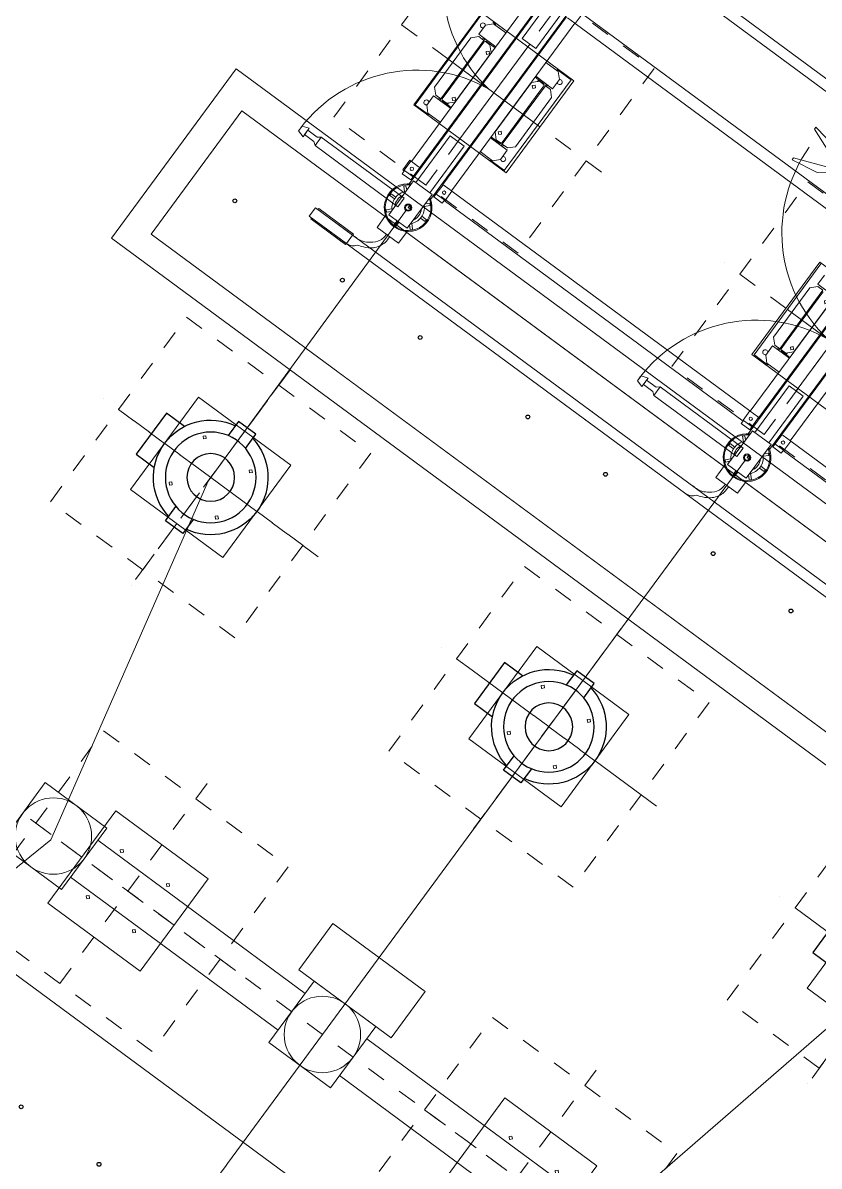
# Model space of a CAD drawing. Header units: metres. Extents: x 432095 to 435012, y 2470938 to 2473256.
# Drawn here: x 433765.68 to 433769.85, y 2471319.31 to 2471325.29 of the extents above; entities that cross this region are included whole.
import ezdxf

# ---------------------------------------------------------------- set-up
doc = ezdxf.new("R2010")
doc.units = ezdxf.units.M
doc.header["$MEASUREMENT"] = 0
doc.set_wipeout_variables(frame=1)
doc.linetypes.add('MB D$0$DASHDOT', pattern=[1, 0.5, -0.25, 0, -0.25])
doc.linetypes.add('MB D$0$HIDDEN', pattern=[0.375, 0.25, -0.125])
doc.layers.add('cong trinh tram 110kv', color=7, linetype='Continuous', lineweight=5)
doc.layers.add('MB D$0$TAM TB MOI', color=9, linetype='MB D$0$HIDDEN', lineweight=20)
for name, color, linetype in [('MB D$0$1.TB MOI', 3, 'Continuous'), ('MB D$0$4-Net thay', 4, 'Continuous'), ('MB D$0$HATCH', 8, 'Continuous'), ('MB D$0$muong cap', 4, 'Continuous')]:
    doc.layers.add(name, color=color, linetype=linetype)

# ---------------------------------------------------------------- blocks, each defined once
blk = doc.blocks.new('*U37')
at = {"color": 8}
blk.add_wipeout([(950, -140), (950, 680), (-250, 680), (-250, -140)], dxfattribs=at).dxf.layer = 'MB D$0$4-Net thay'
at = {"layer": 'MB D$0$4-Net thay', "color": 8}
for centre in [(0, 260), (700, 260)]:
    blk.add_circle(centre, 10, dxfattribs=at)
blk = doc.blocks.new('*U38')
at = {"layer": 'MB D$0$muong cap', "color": 0, "linetype": 'ByBlock', "lineweight": -2, "transparency": 16777216}
blk.add_blockref('*U37', (3618, 0), dxfattribs=at)
blk.add_blockref('*U37', (2412, 0), dxfattribs=at)
blk = doc.blocks.new('*U34')
at = {"color": 8}
blk.add_wipeout([(950, -120), (950, 680), (-250, 680), (-250, -120)], dxfattribs=at).dxf.layer = 'MB D$0$4-Net thay'
at = {"layer": 'MB D$0$4-Net thay', "color": 8}
for centre in [(0, 280), (700, 280)]:
    blk.add_circle(centre, 10, dxfattribs=at)
blk = doc.blocks.new('*U35')
at = {"layer": 'MB D$0$HATCH', "color": 0, "linetype": 'ByBlock', "lineweight": -2, "transparency": 16777216}
blk.add_blockref('*U34', (3618, 0), dxfattribs=at)
for p in [(2412, 0), (4824, 0)]:
    blk.add_blockref('*U34', p, dxfattribs=at)
blk.add_blockref('*U34', (1206, 0), dxfattribs=at)
blk = doc.blocks.new('MB D$0$Mong TB')
at = {"layer": 'cong trinh tram 110kv', "linetype": 'MB D$0$HIDDEN', "ltscale": 1.5}
for p, q in [((0, -700.1), (0, 699.9)), ((700, -0.1), (-700, -0.1))]:
    blk.add_line(p, q, dxfattribs=at)
at = {"layer": 'cong trinh tram 110kv', "linetype": 'MB D$0$HIDDEN'}
blk.add_lwpolyline([(-600, -600.1), (600, -600.1), (600, 599.9), (-600, 599.9)], close=True, dxfattribs=at)
at = {"layer": 'cong trinh tram 110kv'}
for points in [[(-300, -300.1), (300, -300.1), (300, 299.9), (-300, 299.9)], [(-150, 160.5), (-139.4, 149.9), (-150, 139.3), (-160.6, 149.9)], [(150, 160.5), (139.4, 149.9), (150, 139.3), (160.6, 149.9)], [(-150, -160.7), (-139.4, -150.1), (-150, -139.5), (-160.6, -150.1)], [(150, -160.7), (139.4, -150.1), (150, -139.5), (160.6, -150.1)]]:
    blk.add_lwpolyline(points, close=True, dxfattribs=at)
blk = doc.blocks.new('MB D$0$TI')
at = {"layer": 'MB D$0$1.TB MOI', "color": 0, "linetype": 'ByBlock'}
for points in [[(56.6, 230.7), (56.6, 323), (-56.6, 323), (-56.6, 230.7)], [(-269, -132.9), (-386.1, -132.9), (-386.1, 133.1), (-268.9, 133.1)], [(56.6, -230.4), (56.6, -322.6), (-56.6, -322.6), (-56.6, -230.4)]]:
    blk.add_lwpolyline(points, dxfattribs=at)
for centre, radius in [((0, 0.2), 237.4), ((0, 0), 125)]:
    blk.add_circle(centre, radius, dxfattribs=at)
for start, end in [(100.88073, 259.11927), (280.88073, 79.11927)]:
    blk.add_arc((0, 0), 300, start, end, dxfattribs=at)
at = {"layer": 'MB D$0$TAM TB MOI', "linetype": 'MB D$0$DASHDOT', "ltscale": 0.5}
for p, q in [((0, 664.1), (0, -664.1)), ((601.2, 0), (-601.2, 0))]:
    blk.add_line(p, q, dxfattribs=at)
blk = doc.blocks.new('MB D$0$MC13')
at = {"layer": 'cong trinh tram 110kv', "linetype": 'MB D$0$DASHDOT', "ltscale": 0.5}
blk.add_line((0, -2200.7), (0, 2200.7), dxfattribs=at)
at = {"layer": 'cong trinh tram 110kv', "linetype": 'ByBlock'}
for p, q in [((-120, 200), (-120, 1550)), ((120, 200), (120, 1550)), ((-120, -1550), (-120, -200)), ((120, -1550), (120, -200))]:
    blk.add_line(p, q, dxfattribs=at)
for points in [[(-200, 1550), (-200, 1950), (200, 1950), (200, 1550)], [(-500, -300), (-500, 300), (-200, 300), (-200, -300)], [(-200, -200), (-200, 200), (200, 200), (200, -200)], [(-200, -1950), (-200, -1550), (200, -1550), (200, -1950)]]:
    blk.add_lwpolyline(points, close=True, dxfattribs=at)
for centre in [(0, 1750), (0, 0), (0, -1750)]:
    blk.add_circle(centre, 200, dxfattribs=at)
blk = doc.blocks.new('MB D$0$DCL2L')
at = {"layer": 'cong trinh tram 110kv', "linetype": 'ByBlock'}
for p, q in [((-70, 930), (-70, 853.6)), ((-70, 930), (70, 930)), ((70, 930), (70, 853.6)), ((2135, 930), (2135, 853.6)), ((2135, 930), (2275, 930)), ((2275, 930), (2275, 853.6)), ((-60, 840), (60, 840)), ((-60, 620), (-60, 840)), ((6, 865), (-6, 865)), ((-6, 865), (-6, 840)), ((6, 840), (6, 865)), ((60, 840), (60, 620)), ((2145, 840), (2265, 840)), ((2145, 620), (2145, 840)), ((2211, 865), (2199, 865)), ((2199, 865), (2199, 840)), ((2211, 840), (2211, 865)), ((2265, 840), (2265, 620)), ((-77.1, 835.6), (-85.6, 827.1)), ((-85.6, 827.1), (-64.2, 805.7)), ((-60, 818.5), (-77.1, 835.6)), ((77.1, 835.6), (60, 818.5)), ((64.2, 805.7), (85.6, 827.1)), ((85.6, 827.1), (77.1, 835.6)), ((2127.9, 835.6), (2119.4, 827.1)), ((2119.4, 827.1), (2140.8, 805.7)), ((2145, 818.5), (2127.9, 835.6)), ((2282.1, 835.6), (2265, 818.5)), ((2269.2, 805.7), (2290.6, 827.1)), ((2290.6, 827.1), (2282.1, 835.6)), ((-84.8, 756), (-115, 756)), ((-115, 756), (-115, 744)), ((-115, 744), (-84.8, 744)), ((-9, 750), (0, 750)), ((-9, 741), (-9, 750)), ((0, 741), (-9, 741)), ((0, 750), (0, 741)), ((115, 756), (84.8, 756)), ((84.8, 744), (115, 744)), ((115, 744), (115, 756)), ((585.6, 777.7), (602.4, 763.8)), ((585.6, 722.3), (602.4, 736.2)), ((2120.2, 756), (2090, 756)), ((2090, 756), (2090, 744)), ((2090, 744), (2120.2, 744)), ((2196, 750), (2205, 750)), ((2196, 741), (2196, 750)), ((2205, 741), (2196, 741)), ((2205, 750), (2205, 741)), ((2320, 756), (2289.8, 756)), ((2289.8, 744), (2320, 744)), ((2320, 744), (2320, 756)), ((2790.6, 777.7), (2807.4, 763.8)), ((2790.6, 722.3), (2807.4, 736.2)), ((-64.2, 694.3), (-85.6, 672.9)), ((-85.6, 672.9), (-77.1, 664.4)), ((-77.1, 664.4), (-60, 681.5)), ((60, 681.5), (77.1, 664.4)), ((85.6, 672.9), (64.2, 694.3)), ((77.1, 664.4), (85.6, 672.9)), ((2140.8, 694.3), (2119.4, 672.9)), ((2119.4, 672.9), (2127.9, 664.4)), ((2127.9, 664.4), (2145, 681.5)), ((2265, 681.5), (2282.1, 664.4)), ((2290.6, 672.9), (2269.2, 694.3)), ((2282.1, 664.4), (2290.6, 672.9)), ((-2065, 608), (-130, 608)), ((-133, 605), (-131, 605)), ((-133, 545), (-133, 605)), ((-83, 605), (-131, 605)), ((-130, 625), (-130, 605)), ((-130, 625), (-75, 625)), ((-76, 605), (-83, 605)), ((-76, 605), (-74, 605)), ((-76, 545), (-76, 605)), ((-75, 625), (-75, 605)), ((-75, 608), (-70, 608)), ((-70, 605), (-74, 605)), ((-70, 646.4), (-70, -646.4)), ((60, 620), (-60, 620)), ((-45, 620), (-45, 317)), ((45, 620), (45, 317)), ((70, 646.4), (70, -646.4)), ((70, 608), (75, 608)), ((70, 605), (74, 605)), ((76, 605), (74, 605)), ((130, 625), (75, 625)), ((75, 605), (75, 625)), ((76, 605), (76, 545)), ((76, 605), (83, 605)), ((83, 605), (131, 605)), ((130, 605), (130, 625)), ((130, 608), (2075, 608)), ((133, 605), (131, 605)), ((133, 605), (133, 545)), ((2072, 605), (2074, 605)), ((2072, 545), (2072, 605)), ((2122, 605), (2074, 605)), ((2075, 625), (2075, 605)), ((2075, 625), (2130, 625)), ((2129, 605), (2122, 605)), ((2129, 605), (2131, 605)), ((2129, 545), (2129, 605)), ((2130, 625), (2130, 605)), ((2130, 608), (2135, 608)), ((2135, 605), (2131, 605)), ((2135, 646.4), (2135, -646.4)), ((2265, 620), (2145, 620)), ((2160, 620), (2160, 317)), ((2250, 620), (2250, 317)), ((2275, 646.4), (2275, -646.4)), ((2275, 608), (2280, 608)), ((2275, 605), (2279, 605)), ((2281, 605), (2279, 605)), ((2335, 625), (2280, 625)), ((2280, 605), (2280, 625)), ((2281, 605), (2281, 545)), ((2281, 605), (2288, 605)), ((2288, 605), (2336, 605)), ((2335, 605), (2335, 625)), ((2335, 608), (2345, 608)), ((2338, 605), (2336, 605)), ((2338, 605), (2338, 545)), ((2345, 545), (2345, 608)), ((-2062, 545), (-133, 545)), ((-133, 545), (-131, 545)), ((-83, 545), (-131, 545)), ((-130, 545), (-130, -545)), ((-76, 545), (-83, 545)), ((-76, 545), (-74, 545)), ((-75, 545), (-75, -545)), ((-70, 545), (-74, 545)), ((70, 545), (74, 545)), ((76, 545), (74, 545)), ((75, -545), (75, 545)), ((76, 545), (83, 545)), ((83, 545), (131, 545)), ((130, -545), (130, 545)), ((133, 545), (131, 545)), ((133, 545), (2072, 545)), ((2072, 545), (2074, 545)), ((2122, 545), (2074, 545)), ((2075, 545), (2075, -545)), ((2129, 545), (2122, 545)), ((2129, 545), (2131, 545)), ((2130, 545), (2130, -545)), ((2135, 545), (2131, 545)), ((2275, 545), (2279, 545)), ((2281, 545), (2279, 545)), ((2280, -545), (2280, 545)), ((2281, 545), (2288, 545)), ((2288, 545), (2336, 545)), ((2335, -545), (2335, 545)), ((2338, 545), (2336, 545)), ((2338, 545), (2345, 545)), ((45, 317), (-45, 317)), ((0, -317), (0, 317)), ((2250, 317), (2160, 317)), ((2200, -317), (2200, 317)), ((-70, 290), (-75, 290)), ((75, 290), (70, 290)), ((210, 290), (130, 290)), ((200, 295), (208.8, 295)), ((200, 290), (200, 295)), ((208, 291), (208, 290)), ((208.8, 295), (219, 295)), ((240, 260), (210, 290)), ((219, 295), (285, 295)), ((240, 260), (240, 200)), ((290, 295), (285, 295)), ((290, 295), (290, -295)), ((1915, 295), (1920, 295)), ((1915, -295), (1915, 295)), ((1986, 295), (1920, 295)), ((1995, 290), (1965, 260)), ((1965, 260), (1965, 200)), ((1996.2, 295), (1986, 295)), ((2075, 290), (1995, 290)), ((1996.2, 295), (2005, 295)), ((1997, 290), (1997, 291)), ((2005, 295), (2005, 290)), ((2135, 290), (2130, 290)), ((2280, 290), (2275, 290)), ((2415, 290), (2335, 290)), ((2405, 295), (2413.8, 295)), ((2405, 290), (2405, 295)), ((2413, 291), (2413, 290)), ((2413.8, 295), (2424, 295)), ((2445, 260), (2415, 290)), ((2424, 295), (2490, 295)), ((2445, 260), (2445, 200)), ((2495, 295), (2490, 295)), ((2495, 295), (2495, -295)), ((75, 200), (70, 200)), ((75, 194), (70, 194)), ((240, 200), (130, 200)), ((141.5, 194), (130, 194)), ((161, 190), (131, 160)), ((137, 198.5), (137, 200)), ((185, 194), (141.5, 194)), ((154.3, 194), (154.3, 183.3)), ((192.5, 190), (161, 190)), ((182.6, 193), (182.6, 194)), ((194, 141.5), (194, 185)), ((200, 200), (200, 190)), ((200, 190), (200, -190)), ((200, 190), (233, 190)), ((208, 200), (208, 190)), ((263, 160), (233, 190)), ((1972, 190), (1942, 160)), ((2075, 200), (1965, 200)), ((2005, 190), (1972, 190)), ((1997, 190), (1997, 200)), ((2005, 190), (2005, 200)), ((2005, -190), (2005, 190)), ((2011, 185), (2011, 141.5)), ((2012.5, 190), (2044, 190)), ((2015.3, 192.7), (2015.3, 190)), ((2063.5, 194), (2020, 194)), ((2074, 160), (2044, 190)), ((2075, 194), (2063.5, 194)), ((2068, 200), (2068, 198.5)), ((2135, 200), (2130, 200)), ((2135, 194), (2130, 194)), ((2280, 200), (2275, 200)), ((2280, 194), (2275, 194)), ((2445, 200), (2335, 200)), ((2346.5, 194), (2335, 194)), ((2366, 190), (2336, 160)), ((2342, 198.5), (2342, 200)), ((2390, 194), (2346.5, 194)), ((2359.3, 194), (2359.3, 183.3)), ((2397.5, 190), (2366, 190)), ((2387.6, 193), (2387.6, 194)), ((2399, 141.5), (2399, 185)), ((2405, 200), (2405, 190)), ((2405, 190), (2405, -190)), ((2405, 190), (2438, 190)), ((2413, 200), (2413, 190)), ((2468, 160), (2438, 190)), ((75, 154), (70, 154)), ((131, 154), (130, 154)), ((131, -160), (131, 160)), ((194, -141.5), (194, 141.5)), ((200, 137), (198.5, 137)), ((263, 160), (263, -160)), ((1942, -160), (1942, 160)), ((2006.5, 137), (2005, 137)), ((2011, 141.5), (2011, -141.5)), ((2074, 160), (2074, -160)), ((2075, 154), (2074, 154)), ((2135, 154), (2130, 154)), ((2280, 154), (2275, 154)), ((2336, 154), (2335, 154)), ((2336, -160), (2336, 160)), ((2399, -141.5), (2399, 141.5)), ((2405, 137), (2403.5, 137)), ((2468, 160), (2468, -160)), ((290, 0), (-290, 0)), ((2490, 0), (1910, 0)), ((194, -185), (194, -141.5)), ((198.5, -137), (200, -137)), ((233, -190), (263, -160)), ((1942, -160), (1972, -190)), ((2005, -137), (2006.5, -137)), ((2011, -141.5), (2011, -185)), ((2044, -190), (2074, -160)), ((2074, -154), (2075, -154)), ((2130, -154), (2135, -154)), ((2275, -154), (2280, -154)), ((2335, -154), (2336, -154)), ((2336, -160), (2366, -190)), ((2399, -185), (2399, -141.5)), ((2403.5, -137), (2405, -137)), ((2438, -190), (2468, -160)), ((130, -200), (240, -200)), ((200, -190), (233, -190)), ((240, -260), (240, -200)), ((1965, -260), (1965, -200)), ((1965, -200), (2075, -200)), ((2005, -190), (1972, -190)), ((1997, -200), (1997, -190)), ((2005, -200), (2005, -190)), ((2012.5, -190), (2044, -190)), ((2020, -194), (2063.5, -194)), ((2022.4, -193), (2022.4, -194)), ((2050.7, -194), (2050.7, -183.3)), ((2063.5, -194), (2075, -194)), ((2068, -198.5), (2068, -200)), ((2130, -194), (2135, -194)), ((2130, -200), (2135, -200)), ((2275, -194), (2280, -194)), ((2275, -200), (2280, -200)), ((2335, -194), (2346.5, -194)), ((2335, -200), (2445, -200)), ((2342, -200), (2342, -198.5)), ((2346.5, -194), (2390, -194)), ((2397.5, -190), (2366, -190)), ((2394.7, -192.7), (2394.7, -190)), ((2405, -190), (2405, -200)), ((2405, -190), (2438, -190)), ((2413, -190), (2413, -200)), ((2445, -260), (2445, -200)), ((1915, -295), (1920, -295)), ((1986, -295), (1920, -295)), ((1965, -260), (1995, -290)), ((1996.2, -295), (1986, -295)), ((1995, -290), (2075, -290)), ((2005, -295), (1996.2, -295)), ((1997, -291), (1997, -290)), ((2005, -290), (2005, -295)), ((2130, -290), (2135, -290)), ((2275, -290), (2280, -290)), ((2335, -290), (2415, -290)), ((2405, -295), (2405, -290)), ((2413.8, -295), (2405, -295)), ((2413, -290), (2413, -291)), ((2413.8, -295), (2424, -295)), ((2415, -290), (2445, -260)), ((2160, -317), (2250, -317)), ((2160, -620), (2160, -317)), ((2250, -620), (2250, -317)), ((2072, -545), (133, -545)), ((2072, -545), (2074, -545)), ((2072, -605), (2072, -545)), ((2122, -545), (2074, -545)), ((2075, -608), (130, -608)), ((567.2, -722.3), (735.1, -656.6)), ((567.2, -777.7), (735.1, -843.4))]:
    blk.add_line(p, q, dxfattribs=at)
for points in [[(2595.4, 1093.2), (2595.4, 1038.2), (-2045.9, 1038.2), (-2045.9, 1093.2)], [(2595.4, 1093.2), (2595.4, 1038.2), (2354.1, 1038.2), (2354.1, 1093.2)], [(585.6, 777.7), (585.6, 722.3), (46.1, 722.3), (46.1, 777.7)], [(700.4, 766.9), (700.4, 735.4), (663.5, 722.3), (663.5, 777.7)], [(2790.6, 777.7), (2790.6, 722.3), (2251.1, 722.3), (2251.1, 777.7)], [(2905.4, 766.9), (2905.4, 735.4), (2868.5, 722.3), (2868.5, 777.7)], [(2595.4, -1093.2), (2595.4, -1038.2), (-2045.9, -1038.2), (-2045.9, -1093.2)]]:
    blk.add_lwpolyline(points, close=True, dxfattribs=at)
for points in [[(2354.1, 1093.2), (2354.1, 1099.8), (2579.7, 1099.8), (2579.7, 1093.2)], [(2354.1, 1093.2), (2354.1, 1099.8), (2579.7, 1099.8), (2579.7, 1093.2)], [(2579.7, 1038.2), (2579.7, 1031.5), (2354.1, 1031.5), (2354.1, 1038.2)], [(2579.7, 1038.2), (2579.7, 1031.5), (2354.1, 1031.5), (2354.1, 1038.2)], [(602.4, 763.8), (663.5, 763.8), (663.5, 736.2), (602.4, 736.2)], [(2807.4, 763.8), (2868.5, 763.8), (2868.5, 736.2), (2807.4, 736.2)], [(735.1, -656.6), (735.1, -644.5), (589.2, -669.4), (536, -710.4), (530.3, -722.3)], [(735.1, -843.4), (735.1, -855.5), (589.2, -830.6), (536, -789.6), (530.3, -777.7)]]:
    blk.add_lwpolyline(points, dxfattribs=at)
for centre, radius in [((0, 750), 19), ((0, 750), 14), ((2205, 750), 19), ((2205, 750), 14), ((-105, 575), 9), ((105, 575), 9), ((2100, 575), 9), ((2310, 575), 9)]:
    blk.add_circle(centre, radius, dxfattribs=at)
for centre, radius, start, end in [((0, 750), 125, 298.6854, 241.3146), ((0, 750), 120, 300, 240), ((2205, 750), 125, 298.6854, 241.3146), ((2205, 750), 120, 300, 240), ((0, 750), 85, 134.90087, 225.09913), ((0, 750), 70.1, 148.85988, 211.14012), ((0, 750), 85, 314.90087, 45.09913), ((0, 750), 70.1, 328.85988, 31.14012), ((2205, 750), 85, 134.90087, 225.09913), ((2205, 750), 70.1, 148.85988, 211.14012), ((2205, 750), 85, 314.90087, 45.09913), ((2205, 750), 70.1, 328.85988, 31.14012), ((-65.4, 760.6), 766.4, 277.08925, 359.25049), ((2139.6, 760.6), 766.4, 277.08925, 359.25049), ((-105, 590), 7, 246.78725, 293.21275), ((105, 590), 7, 246.78725, 293.21275), ((2100, 590), 7, 246.78725, 293.21275), ((2310, 590), 7, 246.78725, 293.21275), ((219, 291), 11, 158.67631, 180), ((250, 250), 13, 219.71514, 140.28486), ((1955, 250), 13, 39.71514, 320.28486), ((1986, 291), 11, 0, 21.32369), ((2424, 291), 11, 158.67631, 180), ((2455, 250), 13, 219.71514, 140.28486), ((141.5, 198.5), 4.5, 180, 270), ((185, 185), 9, 0, 90), ((2020, 185), 9, 90, 180), ((2063.5, 198.5), 4.5, 270, 0), ((2346.5, 198.5), 4.5, 180, 270), ((2390, 185), 9, 0, 90), ((198.5, 141.5), 4.5, 180, 270), ((2006.5, 141.5), 4.5, 270, 0), ((2403.5, 141.5), 4.5, 180, 270), ((-65.5, -760.6), 766.5, 0.731, 82.90839), ((2139.5, -760.6), 766.5, 0.731, 82.90839), ((198.5, -141.5), 4.5, 90, 180), ((2006.5, -141.5), 4.5, 0, 90), ((2403.5, -141.5), 4.5, 90, 180), ((1955, -250), 13, 39.71514, 320.28486), ((2020, -185), 9, 180, 270), ((2063.5, -198.5), 4.5, 0, 90), ((2346.5, -198.5), 4.5, 90, 180), ((2390, -185), 9, 270, 0), ((2455, -250), 13, 219.71514, 140.28486), ((1986, -291), 11, 338.67631, 0), ((2424, -291), 11, 180, 201.32369)]:
    blk.add_arc(centre, radius, start, end, dxfattribs=at)
for centre, major_axis, start_param, end_param in [((161.4, 184), (0, -6), 3.237864, 4.27628), ((180.5, 193), (0, -3), 0, 1.570796), ((2366.4, 184), (0, 6), 0.096272, 1.134688), ((2385.5, 193), (0, 3), 3.141593, 4.712389), ((2024.5, -193), (0, 3), 0, 1.570796), ((2043.6, -184), (0, 6), 3.237864, 4.27628)]:
    blk.add_ellipse(centre, major_axis=major_axis, ratio=0.707107, start_param=start_param, end_param=end_param, dxfattribs=at)
for points, knots in [([(149.1, 1093.2), (137.9, 1091.8), (117.3, 1089.3), (104.1, 1073.5), (98.1, 1066.2)], [0, 0, 0, 0, 32.303094, 59.640389, 59.640389, 59.640389, 59.640389]), ([(2354.1, 1093.2), (2342.9, 1091.8), (2322.3, 1089.3), (2309.1, 1073.5), (2303.1, 1066.2)], [0, 0, 0, 0, 32.303094, 59.640389, 59.640389, 59.640389, 59.640389]), ([(98.1, 1066.2), (87.4, 1062.4), (60.5, 1052.7), (15, 1027.5), (-12.8, 978), (-13, 942.8), (-13, 930.1)], [0, 0, 0, 0, 34.058943, 85.88925, 153.134698, 191.010686, 191.010686, 191.010686, 191.010686]), ([(149.1, 1038.2), (127.3, 1038.5), (92.1, 1039.1), (47.5, 1011.4), (17.2, 982.4), (9.4, 950.2), (8.6, 935.3), (8.3, 930)], [0, 0, 0, 0, 63.404862, 102.845867, 154.560455, 183.775775, 199.614883, 199.614883, 199.614883, 199.614883]), ([(2303.1, 1066.2), (2292.4, 1062.4), (2265.5, 1052.7), (2220, 1027.5), (2192.2, 978), (2192, 942.8), (2192, 930.1)], [0, 0, 0, 0, 34.058943, 85.88925, 153.134698, 191.010686, 191.010686, 191.010686, 191.010686]), ([(2354.1, 1038.2), (2332.3, 1038.5), (2297.1, 1039.1), (2252.5, 1011.4), (2222.2, 982.4), (2214.4, 950.2), (2213.6, 935.3), (2213.3, 930)], [0, 0, 0, 0, 63.404862, 102.845867, 154.560455, 183.775775, 199.614883, 199.614883, 199.614883, 199.614883])]:
    blk.add_open_spline(points, degree=3, knots=knots, dxfattribs=at)

msp = doc.modelspace()

# ---------------------------------------------------------------- block references
at = {"layer": 'cong trinh tram 110kv', "xscale": 0.001000000032834317, "yscale": 0.001000000032834317, "zscale": 0.001, "rotation": 143.6153590623919}
msp.add_blockref('*U38', (433768.7362, 2471317.6851), dxfattribs=at)

# ---------------------------------------------------------------- next in the draw order: block references
at = {"layer": 'cong trinh tram 110kv', "zscale": 0.001, "rotation": 143.6153590623919}
for name, p, xscale, yscale in [('*U35', (433771.4012, 2471321.312), 0.001000000032834317, 0.001000000032834317), ('MB D$0$Mong TB', (433768.2649, 2471319.2505), -0.001000000032834317, 0.00100000003283925)]:
    msp.add_blockref(name, p, dxfattribs=dict(at, xscale=xscale, yscale=yscale))

# ---------------------------------------------------------------- next in the draw order: linework, layer by layer
at = {"layer": 'cong trinh tram 110kv'}
for points in [[(433771.6365, 2471321.4864), (433766.7951, 2471325.0538), (433766.1425, 2471324.1682), (433770.7692, 2471320.7591), (433770.8257, 2471320.386)], [(433771.6365, 2471321.4864), (433771.5416, 2471321.3576), (433766.824, 2471324.8337), (433766.3494, 2471324.1897), (433770.8593, 2471320.8666), (433770.9436, 2471320.3101)], [(433767.6876, 2471324.3167), (433767.6876, 2471324.3167), (433766.6479, 2471322.8973), (433765.8238, 2471321.0202), (433764.4373, 2471319.8972), (433764.4373, 2471319.8972)], [(433769.4627, 2471323.0086), (433768.4329, 2471321.6111), (433767.2465, 2471320.001), (433766.2084, 2471318.5921)], [(433771.2475, 2471321.7221), (433771.2475, 2471321.7221), (433770.204, 2471320.306), (433768.6553, 2471318.9629), (433767.9795, 2471317.2871)], [(433768.8234, 2471317.9687), (433764.249, 2471321.3392), (433763.5965, 2471320.4537), (433768.1708, 2471317.0831)]]:
    msp.add_lwpolyline(points, dxfattribs=at)

# ---------------------------------------------------------------- next in the draw order: block references
at = {"layer": 'cong trinh tram 110kv', "zscale": 0.001}
for name, p, xscale, yscale, rotation in [('MB D$0$DCL2L', (433769.9159, 2471323.6237), 0.001000000032834317, 0.001000000032834317, 143.6153590623919), ('MB D$0$Mong TB', (433768.1448, 2471324.9287), -0.001000000032834317, 0.00100000003283925, 143.6153590623919), ('MB D$0$Mong TB', (433769.9159, 2471323.6236), -0.001000000032834317, 0.00100000003283925, 143.6153590623919), ('MB D$0$Mong TB', (433766.6618, 2471322.9161), -0.001000000032834317, 0.00100000003283925, 143.6153590623919), ('MB D$0$TI', (433766.6618, 2471322.9161), -0.001000000032834317, 0.00100000003283925, 143.6153590623919), ('MB D$0$Mong TB', (433768.4329, 2471321.611), -0.001000000032834317, 0.00100000003283925, 143.6153590623919), ('MB D$0$TI', (433768.4329, 2471321.6111), -0.001000000032834317, 0.00100000003283925, 143.6153590623919), ('MB D$0$Mong TB', (433766.2281, 2471320.7513), -0.001000000032834317, 0.00100000003283925, 143.6153590623919), ('MB D$0$MC13', (433767.2465, 2471320.001), -0.001000000045165598, 0.00100000003283925, 53.61536372564976), ('MB D$0$Mong TB', (433770.2052, 2471320.3076), -0.001000000032834317, 0.00100000003283925, 143.6153590623919), ('MB D$0$TI', (433770.2052, 2471320.3077), -0.001000000032834317, 0.00100000003283925, 143.6153590623919)]:
    msp.add_blockref(name, p, dxfattribs=dict(at, xscale=xscale, yscale=yscale, rotation=rotation))

doc.saveas('drawing.dxf')
